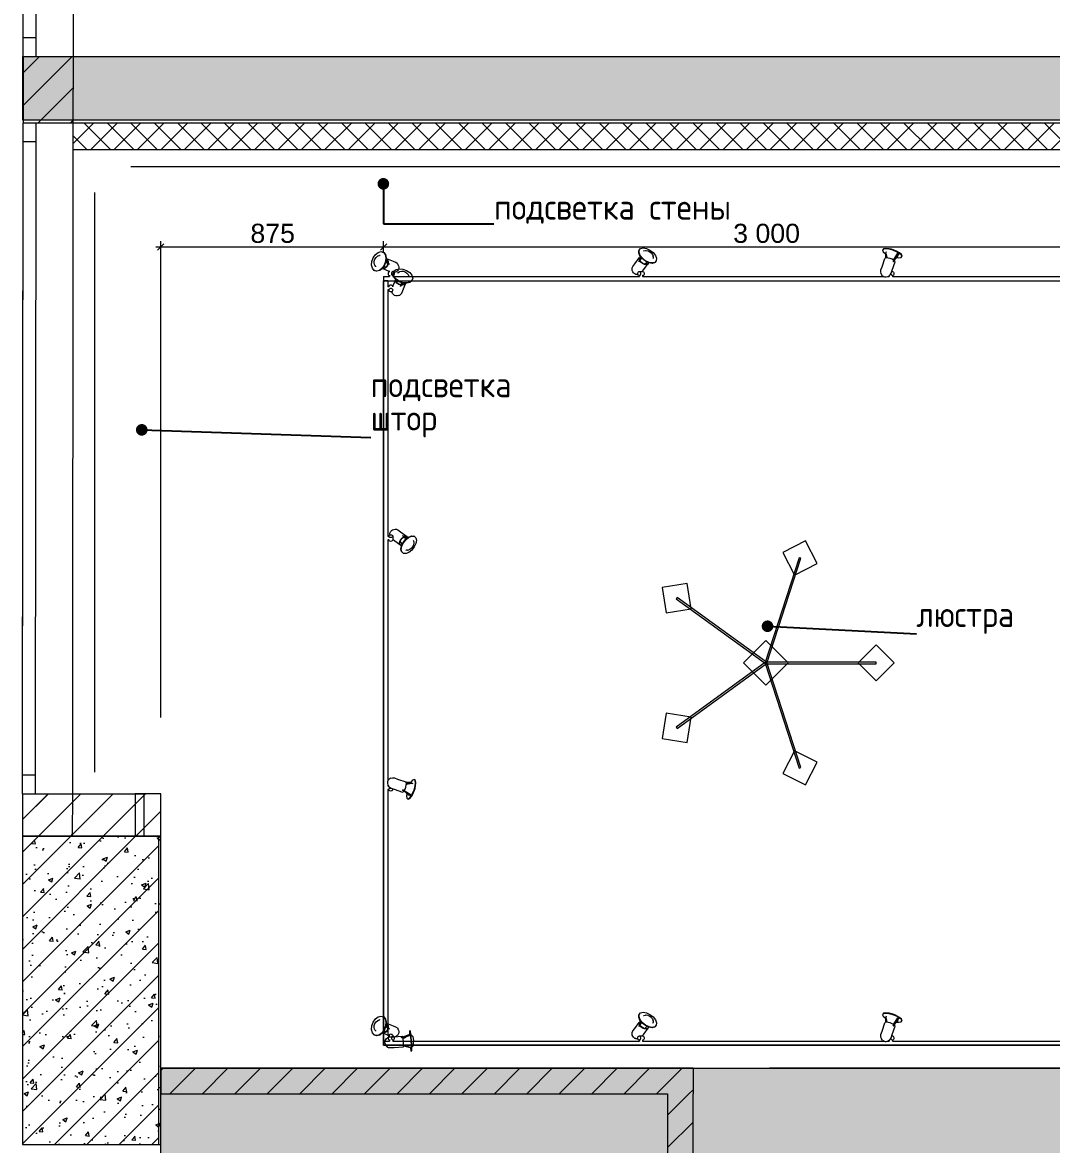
# Model space of a CAD drawing. Header units: millimetres. Extents: x 2336463 to 2579121, y 595385 to 778077.
# Drawn here: x 2340551 to 2344589, y 706611 to 711015 of the extents above; entities that cross this region are included whole.
import ezdxf

# ---------------------------------------------------------------- set-up
doc = ezdxf.new("R2010")
doc.units = ezdxf.units.MM
doc.header["$MEASUREMENT"] = 0
for name, color, linetype in [('+возводимые стены', 7, 'Continuous'), ('+светильники размеры', 7, 'Continuous'), ('сит план', 7, 'Continuous')]:
    doc.layers.add(name, color=color, linetype=linetype)
for name, color, linetype, lineweight in [('+возводимые стены_Ном._пера__1', 7, 'Continuous', 13), ('+возводимые стены_Ном._пера__101', 252, 'Continuous', 5), ('+стена с дверью_Ном._пера__1', 7, 'Continuous', 13), ('MEP - Электрооборудование.ЭО_Ном._пера__1', 7, 'Continuous', 13), ('MEP - Электрооборудование.ЭО_Ном._пера__101', 252, 'Continuous', 5), ('Окна ARCHICAD_Ном._пера__1', 7, 'Continuous', 13), ('сит план_Ном._пера__1', 7, 'Continuous', 13)]:
    doc.layers.add(name, color=color, linetype=linetype, lineweight=lineweight)
for name, color, linetype, lineweight, true_color in [('+возводимые стены_Ном._пера__169', 7, 'Continuous', 5, 0x68b353), ('+возводимые стены_Ном._пера__9', 7, 'Continuous', 15, 0x3dad99), ('+светильники размеры_Ном._пера__242', 7, 'Continuous', 13, 0x1b55b5), ('+стена с дверью_Ном._пера__243', 7, 'Continuous', 13, 0xe25822), ('MEP - Электрооборудование.ЭО_Ном._пера__58', 7, 'Continuous', 5, 0xdf0000), ('сит план_Ном._пера__87', 7, 'Continuous', 20, 0x6a6a6a)]:
    doc.layers.add(name, color=color, linetype=linetype, lineweight=lineweight, true_color=true_color)
doc.styles.add('СГЕНЕРИР_СТИЛЬ_1', font='arial.ttf')
doc.styles.add('СГЕНЕРИР_СТИЛЬ_3', font='isocp.shx')
doc.linetypes.add('Сварной шов', pattern='A,0,[2,Р”РёР·Р°Р№РЅ РїСЂРѕРµРєС‚ СЂР°Р±РѕС‡РёР№1.Shx,S=0.079365,R=0,X=0,Y=0],-17,0', length=17)
doc.dimstyles.new('СГЕНЕРИР_СТИЛЬ__1', dxfattribs={"dimtxt": 75, "dimasz": 23.75, "dimexe": 0.18, "dimexo": 300, "dimgap": 0, "dimtad": 1, "dimtih": 1, "dimtoh": 1, "dimdec": 0, "dimzin": 0, "dimdsep": 46, "dimtxsty": 'СГЕНЕРИР_СТИЛЬ_1', "dimblk": 'ARROWHEAD_6', "dimblk1": 'ARROWHEAD_6', "dimblk2": 'ARROWHEAD_6', "dimcen": 0.09, "dimclrd": 256, "dimclre": 256, "dimclrt": 256, "dimazin": 0, "dimtfac": 1, "dimtdec": 4, "dimtmove": 0, "dimatfit": 3, "dimfxl": 0, "dimtolj": 1, "dimtzin": 0, "dimarcsym": 0})
doc.dimstyles.new('СГЕНЕРИР_СТИЛЬ__11', dxfattribs={"dimtxt": 0.18, "dimasz": 91.2, "dimexe": 0.18, "dimexo": 0.0625, "dimgap": 0, "dimtad": 0, "dimtih": 1, "dimtoh": 1, "dimdec": 4, "dimzin": 0, "dimdsep": 46, "dimcen": 0.09, "dimadec": 0, "dimazin": 0, "dimtfac": 1, "dimtdec": 4, "dimtmove": 0, "dimatfit": 3, "dimldrblk": 'ARROWHEAD_11', "dimfxl": 0, "dimtolj": 1, "dimtzin": 0, "dimarcsym": 0})
doc.dimstyles.new('СГЕНЕРИР_СТИЛЬ__2', dxfattribs={"dimtxt": 75, "dimasz": 23.75, "dimexe": 0.18, "dimexo": 300, "dimgap": 0, "dimtad": 1, "dimdec": 0, "dimzin": 0, "dimdsep": 46, "dimtxsty": 'СГЕНЕРИР_СТИЛЬ_1', "dimblk": 'ARROWHEAD_6', "dimblk1": 'ARROWHEAD_6', "dimblk2": 'ARROWHEAD_6', "dimcen": 0.09, "dimclrd": 256, "dimclre": 256, "dimclrt": 256, "dimazin": 0, "dimtfac": 1, "dimtdec": 4, "dimtmove": 0, "dimatfit": 3, "dimfxl": 0, "dimtolj": 1, "dimtzin": 0, "dimarcsym": 0})
pattern_1 = [(45, (2086872.015, 585813.69), (-63.63961, 63.63961), [])]
pattern_2 = [(50, (2086872.01, 585813.69), (-182.18467, 15.939086), [19.05, -209.55]), (355, (2086872.01, 585813.69), (-35.24342, 191.05685), [15.24, -167.64058]), (100.451445, (2086887.2, 585812.36), (146.94125, 175.11775), [16.19001, -178.09024]), (46.1842, (2086872.01, 585864.49), (-271.07904, 42.04233), [28.575, -314.325]), (96.63556, (2086894.6, 585860.98), (237.40413, 247.42612), [24.28502, -267.1356]), (351.18415, (2086872.01, 585864.49), (237.40413, 247.42612), [22.85997, -251.45973]), (21, (2086897.41, 585851.79), (-151.61439, 102.2652), [19.05, -209.55]), (326, (2086897.41, 585851.79), (61.80203, 184.18797), [15.24, -167.64]), (71.451445, (2086910.05, 585843.26), (213.41642, 81.92277), [16.19001, -178.08994]), (37.5, (2086872.015, 585813.686), (3.088603, 84.555039), [0, -165.608, 0, -170.18, 0, -168.275]), (7.5, (2086872.015, 585813.69), (66.819663, 100.180575), [0, -97.028, 0, -161.798, 0, -64.135]), (327.5, (2086815.37, 585813.686), (-135.590595, 5.728744), [0, -63.5, 0, -198.12, 0, -262.89]), (317.5, (2086789.97, 585813.69), (148.12918, 25.42649), [0, -82.55, 0, -131.572, 0, -186.69])]

# ---------------------------------------------------------------- blocks, each defined once
blk = doc.blocks.new('Окно 25_3')
at = {"layer": 'Окна ARCHICAD_Ном._пера__1', "color": 7, "linetype": 'Continuous', "lineweight": 13}
for p, q in [((-1307.5, 0), (1307.5, 0)), ((-1307.5, 0), (-1232.5, 0)), ((-1307.5, 0), (-1307.5, -50)), ((-1307.5, 0), (-1307.5, -50)), ((-1232.5, 0), (-1232.5, -50)), ((-1232.5, 0), (1232.5, 0)), ((1232.5, -50), (1232.5, 0)), ((1232.5, 0), (1307.5, 0)), ((1307.5, 0), (1307.5, -50)), ((1307.5, 0), (1307.5, -50)), ((-1232.5, -50), (-1307.5, -50)), ((-1307.5, -50), (-1307.5, -197)), ((1232.5, -50), (-1232.5, -50)), ((1307.5, -50), (1232.5, -50)), ((1307.5, -50), (1307.5, -197)), ((-1307.5, -197), (1307.5, -197))]:
    blk.add_line(p, q, dxfattribs=at)
blk = doc.blocks.new('Окно 25_15')
at = {"layer": 'Окна ARCHICAD_Ном._пера__1', "color": 7, "linetype": 'Continuous', "lineweight": 13}
for p, q in [((-1316.8, 0), (1316.8, 0)), ((-1316.8, 0), (-1241.8, 0)), ((-1316.8, 0), (-1316.8, -50)), ((-1316.8, 0), (-1316.8, -50)), ((-1241.8, 0), (-1241.8, -50)), ((-1241.8, 0), (1241.8, 0)), ((1241.8, -50), (1241.8, 0)), ((1241.8, 0), (1316.8, 0)), ((1316.8, 0), (1316.8, -50)), ((1316.8, 0), (1316.8, -50)), ((-1241.8, -50), (-1316.8, -50)), ((-1316.8, -50), (-1316.8, -197)), ((1241.8, -50), (-1241.8, -50)), ((1316.8, -50), (1241.8, -50)), ((1316.8, -50), (1316.8, -197)), ((-1316.8, -197), (1316.8, -197))]:
    blk.add_line(p, q, dxfattribs=at)
blk = doc.blocks.new('Стена_1238', base_point=(2340556.5, 713485.4))
at = {"layer": 'сит план_Ном._пера__87', "linetype": 'Continuous', "lineweight": 20, "true_color": 0x6a6a6a}
h = blk.add_hatch(dxfattribs=at)
h.set_pattern_fill('Блоки_Бетонные_Эффективные', color=251, style=0, pattern_type=2)
h.set_pattern_definition(pattern_1)
h.paths.add_polyline_path([(2340554, 710880.4), (2340553.8, 710620.7), (2340750.8, 710620.5), (2340751, 710880.2)])
h = blk.add_hatch(dxfattribs=at)
h.set_pattern_fill('Блоки_Бетонные_Эффективные', color=251, style=0, pattern_type=2)
h.set_pattern_definition(pattern_1)
h.paths.add_polyline_path([(2340551.2, 707821.3), (2340748.2, 707821.2), (2340748.3, 707987), (2340551.3, 707987.2)])
at = {"layer": 'сит план_Ном._пера__1', "color": 7, "linetype": 'Continuous', "lineweight": 13}
for p, q in [((2340554, 710880.4), (2340604, 710880.4)), ((2340604, 710880.4), (2340751, 710880.2)), ((2340553.8, 710620.7), (2340603.8, 710620.6)), ((2340603.8, 710620.6), (2340750.8, 710620.5)), ((2340551.3, 707987.2), (2340601.3, 707987.1)), ((2340601.3, 707987.1), (2340748.3, 707987))]:
    blk.add_line(p, q, dxfattribs=at)
at = {"layer": 'сит план_Ном._пера__1', "color": 7, "linetype": 'Continuous', "lineweight": 13, "flags": 128}
for points in [[(2340554, 710880.4), (2340553.8, 710620.7)], [(2340750.8, 710620.5), (2340751, 710880.2)], [(2340551.3, 707987.2), (2340551.2, 707821.3)], [(2340748.2, 707821.2), (2340748.3, 707987)]]:
    blk.add_lwpolyline(points, dxfattribs=at)
at = {"layer": 'Окна ARCHICAD_Ном._пера__1', "color": 7, "linetype": 'Continuous', "lineweight": 13, "zscale": 1000, "rotation": 89.94625817430044}
for name, p in [('Окно 25_3', (2340555.3, 712187.9)), ('Окно 25_15', (2340552.6, 709303.9))]:
    blk.add_blockref(name, p, dxfattribs=at)
blk = doc.blocks.new('Стена_1239', base_point=(2340551.5, 707986.6))
at = {"layer": 'сит план_Ном._пера__87', "linetype": 'Continuous', "lineweight": 20, "true_color": 0x6a6a6a}
h = blk.add_hatch(dxfattribs=at)
h.set_pattern_fill('Блоки_Бетонные_Эффективные', color=251, style=0, pattern_type=2)
h.set_pattern_definition(pattern_1)
h.paths.add_polyline_path([(2340551.5, 707986.6), (2340551.5, 707821.6), (2341028.5, 707821.6), (2341028.5, 707986.6)])
at = {"layer": 'сит план_Ном._пера__1', "color": 7, "linetype": 'Continuous', "lineweight": 13, "flags": 128}
for points in [[(2340551.5, 707986.6), (2340551.5, 707821.6)], [(2341028.5, 707986.6), (2340551.5, 707986.6)], [(2341028.5, 707821.6), (2341028.5, 707986.6)], [(2340551.5, 707821.6), (2341028.5, 707821.6)]]:
    blk.add_lwpolyline(points, dxfattribs=at)
blk = doc.blocks.new('Стена_1240', base_point=(2340551.2, 707821.3))
at = {"layer": 'сит план_Ном._пера__87', "linetype": 'Continuous', "lineweight": 20, "true_color": 0x6a6a6a}
h = blk.add_hatch(dxfattribs=at)
h.set_pattern_fill('Блоки_Бетонные_Эффективные', color=251, style=0, pattern_type=2)
h.set_pattern_definition(pattern_1)
h.paths.add_polyline_path([(2340551.2, 707821.3), (2340551.2, 706611.6), (2341086.2, 706611.6), (2341086.2, 707821.1)])
at = {"layer": 'сит план_Ном._пера__1', "color": 7, "linetype": 'Continuous', "lineweight": 13, "flags": 128}
for points in [[(2340551.2, 707821.3), (2340551.2, 706611.6)], [(2341086.2, 707821.1), (2340748.2, 707821.2)], [(2341086.2, 706611.6), (2341086.2, 707821.1)], [(2340551.2, 706611.6), (2341086.2, 706611.6)]]:
    blk.add_lwpolyline(points, dxfattribs=at)
blk = doc.blocks.new('Стена_1331', base_point=(2341093.7, 707821.3))
at = {"layer": '+возводимые стены_Ном._пера__169', "linetype": 'Continuous', "lineweight": 5, "true_color": 0x68b353}
h = blk.add_hatch(dxfattribs=at)
h.set_pattern_fill('Блоки_Бетонные_Эффективные', color=85, style=0, pattern_type=2)
h.set_pattern_definition(pattern_1)
h.paths.add_polyline_path([(2341093.7, 707821.3), (2341093.7, 707986.8), (2340993.7, 707986.8), (2340993.7, 707821.3)])
at = {"layer": '+возводимые стены_Ном._пера__101', "color": 252, "linetype": 'Continuous', "lineweight": 5, "flags": 128}
for points in [[(2341093.7, 707986.8), (2340993.7, 707986.8)], [(2340993.7, 707986.8), (2340993.7, 707821.3)], [(2341093.7, 707821.3), (2341093.7, 707986.8)], [(2340993.7, 707821.3), (2341093.7, 707821.3)]]:
    blk.add_lwpolyline(points, dxfattribs=at)
blk = doc.blocks.new('Стена_1375', base_point=(2341093.7, 706810.5))
at = {"layer": 'сит план_Ном._пера__87', "linetype": 'Continuous', "lineweight": 20, "true_color": 0x6a6a6a}
h = blk.add_hatch(dxfattribs=at)
h.set_pattern_fill('Блоки_Бетонные_Эффективные', color=251, style=0, pattern_type=2)
h.set_pattern_definition(pattern_1)
h.paths.add_polyline_path([(2343082.4, 706910.5), (2341093.7, 706910.5), (2341093.7, 706810.5), (2343082.4, 706810.5)])
h = blk.add_hatch(dxfattribs=at)
h.set_pattern_fill('Блоки_Бетонные_Эффективные', color=251, style=0, pattern_type=2)
h.set_pattern_definition(pattern_1)
h.paths.add_polyline_path([(2343082.4, 706810.5), (2343182.4, 706810.5), (2343182.4, 706910.5)])
h = blk.add_hatch(dxfattribs=at)
h.set_pattern_fill('Блоки_Бетонные_Эффективные', color=251, style=0, pattern_type=2)
h.set_pattern_definition(pattern_1)
h.paths.add_polyline_path([(2343082.4, 706810.5), (2343182.4, 706910.5), (2343082.4, 706910.5)])
at = {"layer": 'сит план_Ном._пера__1', "color": 7, "linetype": 'Continuous', "lineweight": 13, "flags": 128}
for points in [[(2343182.4, 706910.5), (2341093.7, 706910.5)], [(2341093.7, 706910.5), (2341093.7, 706810.5)], [(2343182.4, 706910.5), (2343182.4, 706810.5)], [(2341093.7, 706810.5), (2343082.4, 706810.5)]]:
    blk.add_lwpolyline(points, dxfattribs=at)
blk = doc.blocks.new('Стена_1376', base_point=(2343182.4, 705401.1))
at = {"layer": 'сит план_Ном._пера__87', "linetype": 'Continuous', "lineweight": 20, "true_color": 0x6a6a6a}
h = blk.add_hatch(dxfattribs=at)
h.set_pattern_fill('Блоки_Бетонные_Эффективные', color=251, style=0, pattern_type=2)
h.set_pattern_definition(pattern_1)
h.paths.add_polyline_path([(2343182.4, 705401.1), (2343182.4, 706810.5), (2343082.4, 706810.5), (2343082.4, 705401.1)])
h = blk.add_hatch(dxfattribs=at)
h.set_pattern_fill('Блоки_Бетонные_Эффективные', color=251, style=0, pattern_type=2)
h.set_pattern_definition(pattern_1)
h.paths.add_polyline_path([(2343182.4, 705401.1), (2343082.4, 705401.1), (2343182.4, 705301.1)])
h = blk.add_hatch(dxfattribs=at)
h.set_pattern_fill('Блоки_Бетонные_Эффективные', color=251, style=0, pattern_type=2)
h.set_pattern_definition(pattern_1)
h.paths.add_polyline_path([(2343182.4, 705301.1), (2343082.9, 705400.6), (2343082.9, 705301.1)])
at = {"layer": 'сит план_Ном._пера__1', "color": 7, "linetype": 'Continuous', "lineweight": 13, "flags": 128}
for points in [[(2343082.4, 706810.5), (2343082.4, 705401.1)], [(2343182.4, 705301.1), (2343182.4, 706810.5)]]:
    blk.add_lwpolyline(points, dxfattribs=at)
blk = doc.blocks.new('Люстра 25')
at = {"layer": 'MEP - Электрооборудование.ЭО_Ном._пера__58', "color": 12, "linetype": 'Continuous', "lineweight": 5, "true_color": 0xdf0000}
for p, q in [((-295.9, 407.3), (-311.6, 308.5)), ((-197.2, 391.7), (-295.9, 407.3)), ((295.9, 407.3), (197.2, 391.7)), ((311.6, 308.5), (295.9, 407.3)), ((-212.8, 292.9), (-197.2, 391.7)), ((197.2, 391.7), (212.8, 292.9)), ((-311.6, 308.5), (-212.8, 292.9)), ((-251.6, 352.1), (-257.2, 348.1)), ((-257.2, 348.1), (-2.8, -2)), ((2.8, 2), (-251.6, 352.1)), ((251.6, 352.1), (-2.8, 2)), ((2.8, -2), (257.2, 348.1)), ((212.8, 292.9), (311.6, 308.5)), ((257.2, 348.1), (251.6, 352.1)), ((0, 87.8), (-87.8, 0)), ((87.8, 0), (0, 87.8)), ((-1.1, 3.3), (-412.6, -130.5)), ((-87.8, 0), (0, -87.8)), ((3.4, 0), (-3.4, 0)), ((-3.4, 0), (-3.4, -432.8)), ((-2.8, -2), (2.8, 2)), ((-2.8, 2), (2.8, -2)), ((1.1, -3.3), (-1.1, 3.3)), ((1.1, 3.3), (-1.1, -3.3)), ((0, -87.8), (87.8, 0)), ((412.6, -130.5), (1.1, 3.3)), ((-410.5, -137), (1.1, -3.3)), ((-1.1, -3.3), (410.5, -137)), ((3.4, -432.8), (3.4, 0)), ((-433.4, -66.5), (-478.8, -155.6)), ((-344.3, -111.9), (-433.4, -66.5)), ((433.4, -66.5), (344.3, -111.9)), ((478.8, -155.6), (433.4, -66.5)), ((-412.6, -130.5), (-410.5, -137)), ((-389.7, -201), (-344.3, -111.9)), ((344.3, -111.9), (389.7, -201)), ((410.5, -137), (412.6, -130.5)), ((-478.8, -155.6), (-389.7, -201)), ((389.7, -201), (478.8, -155.6)), ((0, -362), (-70.7, -432.8)), ((70.7, -432.8), (0, -362)), ((-70.7, -432.8), (0, -503.5)), ((-3.4, -432.8), (3.4, -432.8)), ((0, -503.5), (70.7, -432.8))]:
    blk.add_line(p, q, dxfattribs=at)
blk = doc.blocks.new('Набор Источников Света Настенный 25')
at = {"layer": 'MEP - Электрооборудование.ЭО_Ном._пера__58', "color": 12, "linetype": 'Continuous', "lineweight": 5, "true_color": 0xdf0000}
for p, q in [((1500, 0), (-1500, 0)), ((1500, -8), (1500, 0)), ((-1508.7, -19.6), (-1509.8, -27.7)), ((-1509.8, -27.7), (-1508.8, -41.6)), ((-1508.8, -41.6), (-1506.4, -77.3)), ((-1504.6, -12.5), (-1508.7, -19.6)), ((-1498.2, -7.5), (-1504.6, -12.5)), ((-1500, -8), (-1500, 0)), ((-1500, -8.9), (-1500, -8)), ((-1497.6, -7.2), (-1498.2, -7.5)), ((-1490.2, -5.3), (-1497.6, -7.2)), ((-1490.2, -5.3), (-1482.8, -6.2)), ((-1482.1, -6.4), (-1482.8, -6.2)), ((-1482.1, -6.4), (-1475, -10.4)), ((-1475, -10.4), (-1470, -16.9)), ((-1470, -16.9), (-1467.9, -24.8)), ((-1467.1, -22.9), (-1467.9, -25.1)), ((-1467.9, -24.8), (-1466.9, -38.7)), ((-1467.4, -32.3), (-1466.3, -34.2)), ((-1465.4, -20.9), (-1467.1, -22.9)), ((-1467.1, -36), (-1462.2, -36)), ((-1466.9, -38.7), (-1464.5, -74.4)), ((-1466.3, -34.2), (-1464.4, -35.7)), ((-1466, -20), (-1463.3, -20)), ((-1463.3, -20), (-1465.4, -20.9)), ((-1464.4, -35.7), (-1462.2, -36)), ((-496.4, -16), (-1463.6, -16)), ((-1463.6, -20), (-1463.6, -16)), ((-1461.2, -20.3), (-1463.3, -20)), ((-1462.2, -36), (-1460.2, -35.1)), ((-1459.3, -21.8), (-1461.2, -20.3)), ((-1460.2, -35.1), (-1458.5, -33.1)), ((-1457.9, -24.2), (-1459.3, -21.8)), ((-1458.5, -33.1), (-1457.5, -30.3)), ((-1457.3, -27.2), (-1457.9, -24.2)), ((-1457.5, -30.3), (-1457.3, -27.2)), ((-495.6, -41.9), (-506.7, -74.2)), ((-502.7, -27.6), (-502.1, -24.5)), ((-502.4, -30.6), (-502.7, -27.6)), ((-501.3, -33.3), (-502.4, -30.6)), ((-502.1, -24.5), (-500.8, -22)), ((-499.5, -35.2), (-501.3, -33.3)), ((-500.8, -22), (-498.9, -20.4)), ((-497.3, -36), (-499.5, -35.2)), ((-498.9, -20.4), (-496.7, -20)), ((-495.1, -35.6), (-497.3, -36)), ((-497.3, -36), (-493.6, -36)), ((-496.7, -20), (-494.5, -20.8)), ((-496.7, -20), (-494.1, -20)), ((-496.4, -20), (-496.4, -16)), ((-491.3, -29.3), (-495.6, -41.9)), ((-493.2, -34), (-495.1, -35.6)), ((-494.5, -20.8), (-492.7, -22.7)), ((-492.3, -32.4), (-493.2, -34)), ((-492.7, -22.7), (-491.6, -25.4)), ((-491.6, -25.4), (-491.3, -28.4)), ((-491.3, -28.4), (-491.6, -30.4)), ((-487.2, -22.5), (-491.3, -29.3)), ((-485.6, -20.7), (-487.2, -22.5)), ((-479.5, -16.4), (-485.6, -20.7)), ((-477.5, -16), (-483.6, -16)), ((-483.6, -19.3), (-483.6, -16)), ((-472.2, -15), (-479.5, -16.4)), ((-470.5, -14.7), (-472.2, -15)), ((-467.9, -15), (-470.5, -14.7)), ((-465, -15.8), (-467.9, -15)), ((-462.1, -16.9), (-465, -15.8)), ((483.6, -16), (-464.4, -16)), ((-459.7, -18.2), (-462.1, -16.9)), ((-458.1, -19.6), (-459.7, -18.2)), ((-458.1, -19.6), (-453.5, -24.8)), ((-451.4, -42.1), (-455.7, -54.8)), ((-452.6, -26.9), (-453.5, -24.8)), ((-452.6, -26.9), (-450.4, -34.4)), ((-450.4, -34.4), (-451.4, -42.1)), ((479.5, -43.4), (461.6, -67.2)), ((477.2, -27.5), (477.7, -24.5)), ((477.5, -30.6), (477.2, -27.5)), ((478.6, -33.3), (477.5, -30.6)), ((477.7, -24.5), (479, -22)), ((480.2, -35.2), (478.6, -33.3)), ((479, -22), (480.8, -20.4)), ((485.1, -36), (479.5, -43.4)), ((482.3, -36), (480.2, -35.2)), ((480.8, -20.4), (482.9, -20)), ((497.1, -36), (482.3, -36)), ((483.6, -20), (482.9, -20)), ((483.6, -21.4), (483.6, -16)), ((492.1, -27.5), (492.6, -24.5)), ((492.4, -30.6), (492.1, -27.5)), ((493.4, -33.3), (492.4, -30.6)), ((492.6, -24.5), (493.9, -22)), ((495.1, -35.2), (493.4, -33.3)), ((493.9, -22), (495.7, -20.4)), ((497.7, -20), (495, -20)), ((497.1, -36), (495.1, -35.2)), ((495.7, -20.4), (497.7, -20)), ((1463.6, -16), (496.4, -16)), ((496.4, -20), (496.4, -16)), ((499.2, -35.6), (497.1, -36)), ((497.7, -20), (499.8, -20.8)), ((501, -34), (499.2, -35.6)), ((499.8, -20.8), (501.4, -22.7)), ((502.3, -31.5), (501, -34)), ((501.4, -22.7), (502.5, -25.4)), ((505, -24.2), (502.2, -24.8)), ((502.8, -28.5), (502.3, -31.5)), ((502.5, -25.4), (502.8, -28.5)), ((505, -24.2), (509.7, -25)), ((509.7, -25), (514.7, -27.4)), ((515.6, -28), (514.7, -27.4)), ((515.6, -28), (518, -29.9)), ((518, -29.9), (519.3, -31)), ((519.3, -31), (522.6, -35.3)), ((522.6, -35.3), (524.3, -39.5)), ((524.3, -39.5), (524.8, -45.3)), ((1440.7, -48.3), (1442.6, -42.8)), ((1442.6, -42.8), (1445.8, -38.2)), ((1445.8, -38.2), (1449.7, -35.1)), ((1449.7, -35.1), (1454.3, -33.1)), ((1454.3, -33.1), (1458.2, -32)), ((1457.6, -25.7), (1457.4, -28.8)), ((1457.4, -28.8), (1458.1, -31.8)), ((1458.7, -23), (1457.6, -25.7)), ((1458.1, -31.8), (1459.6, -34.2)), ((1460.5, -21), (1458.7, -23)), ((1459.6, -34.2), (1461.6, -35.7)), ((1462.7, -20), (1460.5, -21)), ((1461.6, -35.7), (1463.9, -36)), ((1465, -20.3), (1462.7, -20)), ((1465.2, -20), (1462.7, -20)), ((1463.6, -20), (1463.6, -16)), ((1463.9, -36), (1466.1, -35)), ((1465.6, -36), (1463.9, -36)), ((1467, -21.8), (1465, -20.3)), ((1466.1, -35), (1467.9, -33)), ((1468.5, -24.2), (1467, -21.8)), ((1467.9, -33), (1469, -30.3)), ((1469.2, -27.2), (1468.5, -24.2)), ((1469, -30.3), (1469.2, -27.2)), ((1477.3, -36), (1475.6, -36)), ((1475.7, -36), (1480.6, -37.9)), ((1500, -16), (1476.4, -16)), ((1476.4, -21.6), (1476.4, -16)), ((1478.4, -20.3), (1476.4, -20.1)), ((1477.3, -36), (1479.5, -35)), ((1480.4, -21.8), (1478.4, -20.3)), ((1479.5, -35), (1481.3, -33)), ((1481.9, -24.2), (1480.4, -21.8)), ((1480.6, -37.9), (1505.1, -47.8)), ((1481.3, -33), (1482.4, -30.3)), ((1482.6, -27.2), (1481.9, -24.2)), ((1482.4, -30.3), (1482.6, -27.2)), ((1500, -11.1), (1500, -8)), ((1500, -13.7), (1500, -11.1)), ((1500, -15.4), (1500, -13.7)), ((1500, -16), (1500, -15.4)), ((1504.7, -48.1), (1515.2, -39.8)), ((1506.1, -48.7), (1516.7, -40.4)), ((1515.2, -39.8), (1526.1, -36.9)), ((1516.7, -40.4), (1527.6, -37.4)), ((1526.1, -36.9), (1535.7, -39.8)), ((1527.6, -37.4), (1537.2, -40.4)), ((1537.2, -40.4), (1535.7, -39.8)), ((1537.2, -40.4), (1544, -48.7)), ((-1510.5, -105.4), (-1504, -77.8)), ((-1506.4, -77.3), (-1506.4, -77.4)), ((-1506.4, -77.4), (-1504.6, -77.8)), ((-1501.4, -77.9), (-1505.3, -96.4)), ((-1504.6, -77.8), (-1499.9, -78)), ((-1500.7, -77.9), (-1504.3, -95)), ((-1498.5, -83.2), (-1504.2, -94.8)), ((-1499.9, -78), (-1493, -77.8)), ((-1498.2, -77.9), (-1498.5, -83.2)), ((-1493, -77.8), (-1485, -77.4)), ((-1485, -77.4), (-1477, -76.7)), ((-1477, -76.7), (-1471.1, -76)), ((-1472.6, -76.2), (-1471.5, -81.3)), ((-1457.8, -105.4), (-1471.7, -68.2)), ((-1471.5, -81.3), (-1467.3, -87.7)), ((-1471.3, -76), (-1461.1, -105.4)), ((-1457.1, -105.3), (-1470.8, -68.6)), ((-1468.2, -75.5), (-1465.9, -75.1)), ((-1465.9, -75.1), (-1464.5, -74.5)), ((-1464.5, -74.4), (-1464.5, -74.5)), ((-521.4, -107.2), (-499.2, -74)), ((-520.8, -107.7), (-498.3, -74)), ((-500.5, -81.2), (-517.6, -107.7)), ((-508.2, -87.5), (-509.5, -88.6)), ((-506.7, -74.2), (-505.5, -77.2)), ((-506.7, -74.2), (-506.7, -74.2)), ((-505.5, -77.2), (-502.8, -79.5)), ((-500.7, -81.1), (-495.2, -84.2)), ((-495.2, -84.2), (-487.6, -87.1)), ((-487.6, -87.1), (-479.9, -89.1)), ((-468.7, -89.1), (-466.8, -87.1)), ((-455.7, -54.8), (-466.8, -87)), ((-466.8, -87), (-466.8, -87.1)), ((429.2, -87.9), (429.9, -78.2)), ((433.8, -99.3), (429.2, -87.9)), ((429.9, -78.2), (435.7, -71.7)), ((429.9, -78.2), (430.9, -76.9)), ((430.9, -76.9), (436.7, -70.4)), ((435.7, -71.7), (445.7, -69.5)), ((436.7, -70.4), (446.7, -68.1)), ((443.4, -86.7), (442.9, -88.4)), ((445.7, -69.5), (458.4, -71.7)), ((446.7, -68.1), (459.4, -70.4)), ((458.4, -71.7), (471.9, -78.2)), ((459.4, -70.4), (472.9, -76.9)), ((461.3, -71.3), (461.6, -67.3)), ((461.6, -67.3), (464.6, -63.9)), ((461.6, -67.2), (461.6, -67.3)), ((462.2, -71.7), (462.5, -67.8)), ((462.5, -67.8), (465.4, -64.6)), ((464.6, -63.9), (469.9, -62.7)), ((465.4, -64.6), (470.4, -63.5)), ((466.7, -73.3), (465.9, -73.5)), ((475.7, -64.4), (466.7, -73.3)), ((469.9, -62.7), (476.6, -63.9)), ((470.4, -63.5), (476.7, -64.6)), ((471.9, -78.2), (484.2, -87.9)), ((472.9, -76.9), (485.2, -86.6)), ((476.6, -63.9), (483.7, -67.3)), ((476.7, -64.6), (483.5, -67.8)), ((483.5, -67.8), (489.6, -72.7)), ((483.7, -67.3), (490.1, -72.4)), ((484.2, -87.9), (493.2, -99.3)), ((485.2, -86.6), (494.2, -98)), ((493.8, -77.9), (487.6, -89.4)), ((487.7, -86.5), (487.6, -89.7)), ((489.6, -72.7), (494.1, -78.4)), ((494.5, -78.4), (489.9, -92.6)), ((490.1, -72.4), (494.9, -78.4)), ((492.3, -95.6), (498.5, -73.5)), ((492.8, -96.2), (499.1, -73.9)), ((494.1, -78.4), (494.3, -79)), ((496.4, -84.1), (496, -88.9)), ((496.3, -83.9), (496.4, -84.1)), ((496.6, -82.7), (497.3, -84.4)), ((514.8, -65.6), (496.9, -89.4)), ((497.3, -84.4), (496.9, -89.4)), ((521.8, -56.2), (514.8, -65.6)), ((524.5, -50), (521.8, -56.2)), ((524.8, -45.3), (524.5, -50)), ((1440.2, -53.7), (1440.7, -48.3)), ((1441.3, -58.3), (1440.2, -53.7)), ((1441.3, -58.3), (1443.4, -63.4)), ((1446.7, -67.4), (1443.4, -63.4)), ((1446.7, -67.4), (1451.7, -71.1)), ((1451.7, -71.1), (1461.6, -75.1)), ((1461.6, -75.1), (1487.1, -85.3)), ((1491, -74.8), (1476.9, -65.5)), ((1491.3, -73.9), (1477.4, -64.7)), ((1482, -74.5), (1482.4, -69.1)), ((1483.6, -81), (1482, -74.5)), ((1482.6, -66.8), (1485.4, -59.1)), ((1482.7, -74.1), (1483.1, -69.6)), ((1484.2, -80.3), (1482.7, -74.1)), ((1482.8, -73.1), (1490.6, -77.9)), ((1482.9, -66.8), (1491.9, -72.4)), ((1483.3, -66.8), (1485.9, -59.5)), ((1483.3, -67), (1483.3, -66.8)), ((1487.2, -85.4), (1483.6, -81)), ((1487.6, -84.4), (1484.2, -80.3)), ((1485.4, -59.1), (1489.9, -52.5)), ((1485.9, -59.5), (1490.2, -53.3)), ((1487.1, -85.3), (1487.2, -85.4)), ((1490, -86.2), (1487.2, -85.4)), ((1490, -85.2), (1487.6, -84.4)), ((1489.7, -89.9), (1490.9, -75.2)), ((1489.9, -52.5), (1495.4, -48.2)), ((1490.2, -53.3), (1495.5, -49.1)), ((1490.9, -52.7), (1500.1, -54.8)), ((1490.9, -75.2), (1496.1, -60.5)), ((1491.1, -90.4), (1492.3, -75.8)), ((1492.3, -75.8), (1497.6, -61.1)), ((1495.4, -48.2), (1501.1, -46.6)), ((1495.5, -49.1), (1500.9, -47.7)), ((1496.1, -60.5), (1504.7, -48.1)), ((1497.6, -61.1), (1506.1, -48.7)), ((1500.9, -47.7), (1504.3, -48.7)), ((1501.1, -46.6), (1505, -47.8)), ((1534.2, -85), (1529.7, -91.6)), ((1529.9, -54.6), (1531.1, -55.7)), ((1531.1, -55.7), (1535.1, -60.5)), ((1537, -77.3), (1534.2, -85)), ((1535.1, -60.5), (1536, -63)), ((1536, -63), (1537.7, -69.6)), ((1537.7, -69.6), (1537, -77.3)), ((1545.9, -75.8), (1540.6, -90.4)), ((1544, -48.7), (1547.1, -61.1)), ((1547.1, -61.1), (1545.9, -75.8)), ((-1520.7, -106.8), (-1523.4, -108)), ((-1523.4, -108), (-1520, -108.9)), ((-1523.2, -110), (-1523.4, -108)), ((-1523.2, -110), (-1519.8, -110.9)), ((-1512.3, -105.3), (-1520.7, -106.8)), ((-1520, -108.9), (-1511, -109.2)), ((-1519.8, -110.9), (-1510.9, -111.2)), ((-1510.4, -105), (-1512.3, -105.3)), ((-1511, -109.2), (-1497.9, -108.9)), ((-1510.9, -111.2), (-1497.7, -110.9)), ((-1508, -105.4), (-1510.5, -105.4)), ((-1507.4, -99.5), (-1508.3, -103.2)), ((-1508.3, -103.2), (-1507.9, -107)), ((-1504.2, -94.8), (-1507.4, -99.5)), ((-1506.4, -111.1), (-1504, -114.1)), ((-1504, -114.1), (-1500.5, -116.2)), ((-1500.5, -116.2), (-1499, -116.6)), ((-1499, -116.6), (-1482.6, -117.7)), ((-1497.9, -108.9), (-1482.5, -108)), ((-1497.7, -110.9), (-1482.4, -110)), ((-1466.3, -114.3), (-1482.6, -117.7)), ((-1482.5, -108), (-1467.3, -106.8)), ((-1482.4, -110), (-1467.2, -108.7)), ((-1467.3, -106.8), (-1454.6, -105.3)), ((-1467.2, -108.7), (-1454.5, -107.3)), ((-1466.3, -114.3), (-1465.1, -113.8)), ((-1462, -111.2), (-1465.1, -113.8)), ((-1460, -107.9), (-1462, -111.2)), ((-1461.1, -105.4), (-1457.8, -105.4)), ((-1455.9, -101.4), (-1458.6, -101.4)), ((-1457.1, -105.3), (-1457.8, -105.4)), ((-1447, -101.7), (-1455.9, -101.4)), ((-1454.6, -105.3), (-1446.3, -103.8)), ((-1454.5, -107.3), (-1446.1, -105.8)), ((-1443.6, -102.5), (-1447, -101.7)), ((-1446.3, -103.8), (-1443.6, -102.5)), ((-1446.1, -105.8), (-1443.4, -104.5)), ((-1443.4, -104.5), (-1443.6, -102.5)), ((-534.5, -96.8), (-533.9, -95)), ((-534.5, -96.8), (-532.2, -102.4)), ((-530.4, -91.2), (-533.9, -95)), ((-533.9, -95), (-531.6, -100.6)), ((-532.2, -102.4), (-524.5, -109)), ((-531.6, -100.6), (-523.9, -107.2)), ((-521.7, -89.9), (-530.4, -91.2)), ((-524.5, -109), (-512.5, -115.7)), ((-523.9, -107.2), (-511.9, -113.9)), ((-513.3, -90.8), (-521.7, -89.9)), ((-521.4, -107.2), (-520.8, -107.7)), ((-517.6, -107.7), (-520.8, -107.7)), ((-518.1, -96.3), (-519.2, -99.7)), ((-516, -93.3), (-518.1, -96.3)), ((-513.9, -91.1), (-516, -93.3)), ((-509.5, -88.6), (-513.9, -91.1)), ((-512.5, -115.7), (-498.1, -121.3)), ((-511.9, -113.9), (-497.5, -119.5)), ((-510.8, -116.4), (-506.1, -119)), ((-506.1, -119), (-499.6, -121.5)), ((-499.6, -121.5), (-493.1, -123.2)), ((-498.1, -121.3), (-483.4, -125.1)), ((-497.5, -119.5), (-482.8, -123.3)), ((-493.1, -123.2), (-489.4, -123.6)), ((-483.4, -125.1), (-470.8, -126.4)), ((-482.8, -123.3), (-470.2, -124.6)), ((-479.9, -89.1), (-473.3, -89.8)), ((-475.7, -89.5), (-475.9, -90.5)), ((-475.9, -90.5), (-473.3, -102.7)), ((-472.8, -89.7), (-473.4, -102.1)), ((-473.3, -89.8), (-468.7, -89.1)), ((-473.3, -102.7), (-471.3, -107.7)), ((-472.2, -89.6), (-472.8, -103.8)), ((-471.4, -111.4), (-472.7, -114.7)), ((-471.3, -107.7), (-471.4, -111.4)), ((-471.3, -107.7), (-469.8, -107.7)), ((-470.8, -126.4), (-462, -125.1)), ((-470.2, -124.6), (-461.4, -123.3)), ((-469.8, -107.7), (-469.4, -89.2)), ((-468, -107.2), (-469.7, -106.3)), ((-460.2, -113.9), (-468, -107.2)), ((-462, -125.1), (-458.6, -121.3)), ((-461.4, -123.3), (-457.9, -119.5)), ((-457.9, -119.5), (-460.2, -113.9)), ((-458.6, -121.3), (-457.9, -119.5)), ((442.9, -110.7), (433.8, -99.3)), ((442.5, -94), (442.9, -88.4)), ((442.5, -94), (442.8, -96.9)), ((445.2, -102.9), (442.8, -96.9)), ((455.1, -120.4), (442.9, -110.7)), ((450, -108.9), (445.2, -102.9)), ((450, -108.9), (450.5, -109.6)), ((455.9, -113.9), (450.5, -109.6)), ((468.6, -126.9), (455.1, -120.4)), ((461.9, -116.7), (455.9, -113.9)), ((463.5, -117.4), (461.9, -116.7)), ((470.2, -118.6), (463.5, -117.4)), ((481.3, -129.2), (468.6, -126.9)), ((472.9, -118.1), (470.2, -118.6)), ((478.8, -116.8), (472.9, -118.1)), ((480.2, -115.8), (478.8, -116.8)), ((491.4, -126.9), (481.3, -129.2)), ((497.1, -120.4), (491.4, -126.9)), ((493.2, -99.3), (497.8, -110.7)), ((493.9, -92.8), (493.7, -92.9)), ((496.9, -89.4), (493.9, -92.8)), ((494.2, -98), (498.8, -109.4)), ((496, -88.9), (494.3, -90.8)), ((496.9, -89.4), (496.9, -89.4)), ((497.8, -110.7), (497.1, -120.4)), ((497.1, -120.4), (498.1, -119.1)), ((498.8, -109.4), (498.1, -119.1)), ((1492.7, -102.3), (1489.7, -89.9)), ((1494.1, -102.9), (1491.1, -90.4)), ((1499.6, -110.6), (1492.7, -102.3)), ((1501, -111.2), (1494.1, -102.9)), ((1501, -111.2), (1499.6, -110.6)), ((1510.6, -114.1), (1501, -111.2)), ((1521.5, -111.2), (1510.6, -114.1)), ((1514, -98.7), (1515.6, -98.8)), ((1522, -97.1), (1515.6, -98.8)), ((1532, -102.9), (1521.5, -111.2)), ((1522, -97.1), (1524.2, -96)), ((1529.7, -91.6), (1524.2, -96)), ((1540.6, -90.4), (1532, -102.9))]:
    blk.add_line(p, q, dxfattribs=at)
blk = doc.blocks.new('*D3940', base_point=(2086872, 585813.7))
at = {"layer": '+светильники размеры_Ном._пера__242', "color": 152, "linetype": 'Continuous', "lineweight": 13, "true_color": 0x1b55b5}
for p, q in [((2341075, 710133.5), (2341093.7, 710133.5)), ((2341106.2, 710146), (2341081.2, 710121)), ((2341093.7, 708286.8), (2341093.7, 710156.9)), ((2341093.7, 710133.5), (2341968.4, 710133.5)), ((2341980.9, 710146), (2341955.9, 710121)), ((2341968.4, 710110.1), (2341968.4, 710156.9))]:
    blk.add_line(p, q, dxfattribs=at)
at = {"layer": '+светильники размеры_Ном._пера__242', "color": 152, "lineweight": 13, "true_color": 0x1b55b5, "insert": (2341445.7, 710148.5), "char_height": 75, "attachment_point": 7, "style": 'СГЕНЕРИР_СТИЛЬ_1'}
blk.add_mtext('\\A1;{\\pql;\\fArial|b0|i0|c204|p38;875}', dxfattribs=at)
blk = doc.blocks.new('ARROWHEAD_6')
at = {"color": 0, "linetype": 'Continuous', "lineweight": 0}
for p, q in [((0, 0), (-1, 0)), ((-0.5, -0.5), (0.5, 0.5))]:
    blk.add_line(p, q, dxfattribs=at)
blk = doc.blocks.new('*D3941', base_point=(2086872, 585813.7))
at = {"layer": '+светильники размеры_Ном._пера__242', "color": 152, "linetype": 'Continuous', "lineweight": 13, "true_color": 0x1b55b5}
for p, q in [((2341980.9, 710146), (2341955.9, 710121)), ((2341968.4, 710110.1), (2341968.4, 710156.9)), ((2341968.4, 710133.5), (2344968.4, 710133.5)), ((2344980.9, 710146), (2344955.9, 710121)), ((2344968.4, 710110.1), (2344968.4, 710156.9))]:
    blk.add_line(p, q, dxfattribs=at)
at = {"layer": '+светильники размеры_Ном._пера__242', "color": 152, "lineweight": 13, "true_color": 0x1b55b5, "insert": (2343340.1, 710148.5), "char_height": 75, "attachment_point": 7, "style": 'СГЕНЕРИР_СТИЛЬ_1'}
blk.add_mtext('\\A1;{\\pql;\\fArial|b0|i0|c204|p38;3\xa0000}', dxfattribs=at)
blk = doc.blocks.new('*D3959', base_point=(2086872, 585813.7))
at = {"layer": '+светильники размеры_Ном._пера__242', "color": 152, "linetype": 'Continuous', "lineweight": 13, "true_color": 0x1b55b5}
for p, q in [((2346080.2, 707001.1), (2345268.4, 707001.1)), ((2346044.2, 707013.6), (2346069.2, 706988.6)), ((2346056.7, 706910.5), (2346056.7, 707001.1)), ((2346080.2, 706910.5), (2343482.4, 706910.5)), ((2346044.2, 706923), (2346069.2, 706898)), ((2346056.7, 706891.8), (2346056.7, 706910.5))]:
    blk.add_line(p, q, dxfattribs=at)
at = {"layer": '+светильники размеры_Ном._пера__242', "color": 152, "lineweight": 13, "true_color": 0x1b55b5, "insert": (2346041.7, 706784.2), "char_height": 75, "attachment_point": 7, "rotation": 90, "style": 'СГЕНЕРИР_СТИЛЬ_1'}
blk.add_mtext('\\A1;{\\pql;\\fArial|b0|i0|c204|p38;91}', dxfattribs=at)
blk = doc.blocks.new('ARROWHEAD_11')
at = {"color": 0, "linetype": 'Continuous', "lineweight": 0}
blk.add_line((0, 0), (-1, 0), dxfattribs=at)
at = {"color": 0, "linetype": 'Continuous', "lineweight": 0, "const_width": 0.25, "flags": 128}
blk.add_lwpolyline([(-0.125, 0, 1), (0.125, 0, 1)], format="xyb", close=True, dxfattribs=at)

msp = doc.modelspace()

# ---------------------------------------------------------------- hatches: boundary and pattern name
at = {"layer": '+возводимые стены_Ном._пера__9', "linetype": 'Continuous', "lineweight": 15, "true_color": 0x3dad99}
h = msp.add_hatch(dxfattribs=at)
h.set_pattern_fill('Блоки_Бетонные', color=135, style=0, pattern_type=2)
h.set_pattern_definition([(45, (2086872.015, 585813.686), (-45.961939, 45.961939), []), (135, (2086872.015, 585813.686), (45.961939, 45.961939), [])])
h.paths.add_polyline_path([(2340750.8, 710620.5), (2345850.8, 710620.5), (2345850.8, 710514.5), (2340750.8, 710514.5)])
at = {"layer": '+стена с дверью_Ном._пера__243', "linetype": 'Continuous', "lineweight": 0, "true_color": 0x381608}
msp.add_hatch(color=28, dxfattribs=at).paths.add_polyline_path([(2341093.7, 706910.6), (2347746.3, 706910.6), (2347746.3, 709999), (2349574.7, 709999), (2349715.9, 709999), (2349715.9, 707032.4), (2349574.7, 707032.4), (2349574.7, 705401.1), (2349594.7, 705401.1), (2349594.7, 704006.7), (2349597, 704006.7), (2349597, 701204.4), (2347971.7, 701204.4), (2347971.7, 704006.7), (2347366.7, 704006.7), (2347366.7, 703610.7), (2342371.6, 703610.7), (2342371.6, 705400.5), (2341093.7, 705400.5)])
at = {"layer": 'сит план_Ном._пера__1', "linetype": 'Continuous', "lineweight": 13}
h = msp.add_hatch(dxfattribs=at)
h.set_pattern_fill('AR_CONC', style=0, pattern_type=2)
h.set_pattern_definition(pattern_2)
h.paths.add_polyline_path([(2340553.3, 710880.5), (2345852.8, 710880.5), (2345852.8, 710630.5), (2340553.3, 710630.5)])
h = msp.add_hatch(dxfattribs=at)
h.set_pattern_fill('AR_CONC', style=0, pattern_type=2)
h.set_pattern_definition(pattern_2)
h.paths.add_polyline_path([(2341093.7, 707821.3), (2340551.2, 707821.3), (2340551.2, 706611.6), (2341093.7, 706611.6)])

# ---------------------------------------------------------------- linework, layer by layer
at = {"layer": '+возводимые стены_Ном._пера__1', "color": 7, "linetype": 'Continuous', "lineweight": 13, "flags": 128}
msp.add_lwpolyline([(2340750.8, 710620.5), (2345850.8, 710620.5), (2345850.8, 710514.5), (2340750.8, 710514.5)], close=True, dxfattribs=at)
at = {"layer": '+стена с дверью_Ном._пера__1', "color": 7, "linetype": 'Continuous', "lineweight": 13, "flags": 128}
msp.add_lwpolyline([(2341093.7, 706910.6), (2347746.3, 706910.6), (2347746.3, 709999), (2349574.7, 709999), (2349715.9, 709999), (2349715.9, 707032.4), (2349574.7, 707032.4), (2349574.7, 705401.1), (2349594.7, 705401.1), (2349594.7, 704006.7), (2349597, 704006.7), (2349597, 701204.4), (2347971.7, 701204.4), (2347971.7, 704006.7), (2347366.7, 704006.7), (2347366.7, 703610.7), (2342371.6, 703610.7), (2342371.6, 705400.5), (2341093.7, 705400.5)], close=True, dxfattribs=at)
at = {"layer": 'MEP - Электрооборудование.ЭО_Ном._пера__58', "color": 12, "linetype": 'Сварной шов', "lineweight": 5, "true_color": 0xdf0000}
for p, q in [((2340976.4, 710449.5), (2345651.5, 710449.5)), ((2340833.9, 710346.8), (2340833.9, 708072))]:
    msp.add_line(p, q, dxfattribs=at)
at = {"layer": 'MEP - Электрооборудование.ЭО_Ном._пера__58', "color": 12, "linetype": 'Continuous', "lineweight": 5, "true_color": 0xdf0000}
for p, q in [((2341968.4, 710001.1), (2344968.4, 710001.1)), ((2341968.4, 707001.1), (2341968.4, 710001.1)), ((2344968.4, 707001.1), (2341968.4, 707001.1))]:
    msp.add_line(p, q, dxfattribs=at)
at = {"layer": 'сит план_Ном._пера__1', "color": 7, "linetype": 'Continuous', "lineweight": 13, "flags": 128}
for points in [[(2340553.3, 710880.5), (2345852.8, 710880.5), (2345852.8, 710630.5), (2340553.3, 710630.5)], [(2341093.7, 707821.3), (2340551.2, 707821.3), (2340551.2, 706611.6), (2341093.7, 706611.6)]]:
    msp.add_lwpolyline(points, close=True, dxfattribs=at)

# ---------------------------------------------------------------- block references
at = {"layer": '+возводимые стены', "color": 252, "lineweight": 5}
msp.add_blockref('Стена_1331', (2341093.7, 707821.3), dxfattribs=at)
at = {"layer": 'MEP - Электрооборудование.ЭО_Ном._пера__58', "color": 12, "linetype": 'Continuous', "lineweight": 5, "true_color": 0xdf0000, "zscale": 1000}
for name, p, rotation in [('Набор Источников Света Настенный 25', (2343468.4, 710001.1), 180), ('Набор Источников Света Настенный 25', (2341968.4, 708501.1), 90), ('Люстра 25', (2343468.4, 708501.1), 90), ('Набор Источников Света Настенный 25', (2343468.4, 707001.1), 180)]:
    msp.add_blockref(name, p, dxfattribs=dict(at, rotation=rotation))
at = {"layer": 'сит план', "color": 7, "lineweight": 13}
for name, p in [('Стена_1238', (2340556.5, 713485.4)), ('Стена_1239', (2340551.5, 707986.6)), ('Стена_1240', (2340551.2, 707821.3)), ('Стена_1375', (2341093.7, 706810.5)), ('Стена_1376', (2343182.4, 705401.1))]:
    msp.add_blockref(name, p, dxfattribs=at)

# ---------------------------------------------------------------- texts
at = {"layer": 'MEP - Электрооборудование.ЭО_Ном._пера__1', "color": 7, "linetype": 'Continuous', "lineweight": 13, "char_height": 100, "attachment_point": 7, "style": 'СГЕНЕРИР_СТИЛЬ_3'}
for s, insert in [('\\A1;{\\pql;\\Fisocp.shx;подсветка\\Fisocp.shx; \\Fisocp.shx;стены}', (2342401.5, 710224.7)), ('\\A1;{\\pql;\\Fisocp.shx;люстра}', (2344058.8, 708615))]:
    msp.add_mtext(s, dxfattribs=dict(at, insert=insert))
at = {"layer": 'MEP - Электрооборудование.ЭО_Ном._пера__1', "color": 7, "linetype": 'Continuous', "lineweight": 13, "insert": (2341917.7, 709385.9), "char_height": 100, "attachment_point": 7, "line_spacing_factor": 0.784842, "style": 'СГЕНЕРИР_СТИЛЬ_3'}
msp.add_mtext('\\A1;{\\pql;\\Fisocp.shx;подсветка\\P\\pql;\\Fisocp.shx;штор}', dxfattribs=at)

# ---------------------------------------------------------------- dimensions: what is measured, and where the dimension line sits
at = {"layer": '+светильники размеры', "color": 152, "linetype": 'Continuous', "lineweight": 13, "true_color": 0x1b55b5}
for base, p1, p2, picture, middle in [((2344968.4, 710133.5), (2341968.4, 710001.1), (2344968.4, 710001.1), '*D3941', (2343469, 710186)), ((2341968.4, 710133.5), (2341093.7, 707986.8), (2341968.4, 710001.1), '*D3940', (2341531.4, 710186))]:
    dim = msp.add_linear_dim(base=base, p1=p1, p2=p2, dimstyle='СГЕНЕРИР_СТИЛЬ__1', dxfattribs=at)
    dim.commit()
    dim.dimension.update_dxf_attribs({"geometry": picture, "text_midpoint": middle, "dimtype": 160})
dim = msp.add_linear_dim(base=(2346056.7, 707001.1), p1=(2343182.4, 706910.5), p2=(2344968.4, 707001.1), angle=90, dimstyle='СГЕНЕРИР_СТИЛЬ__2', dxfattribs=at)
dim.commit()
dim.dimension.update_dxf_attribs({"geometry": '*D3959', "text_midpoint": (2346004.2, 706841.4), "dimtype": 160, "text_rotation": 90})

# ---------------------------------------------------------------- leaders
at = {"layer": 'MEP - Электрооборудование.ЭО_Ном._пера__101', "color": 252, "linetype": 'Continuous', "lineweight": 5, "annotation_type": 0, "has_hookline": 1, "hookline_direction": 0}
for points, text_width in [([(2341967.4, 710381.3), (2341967.4, 710224.7), (2342401.5, 710224.7)], 1128.3), ([(2341019.3, 709415.8), (2341917.7, 709385.9)], 643.7), ([(2343474.8, 708645), (2344058.8, 708615)], 467.6)]:
    msp.add_leader(points, dimstyle='СГЕНЕРИР_СТИЛЬ__11', dxfattribs=dict(at, text_width=text_width))

doc.saveas('drawing.dxf')
